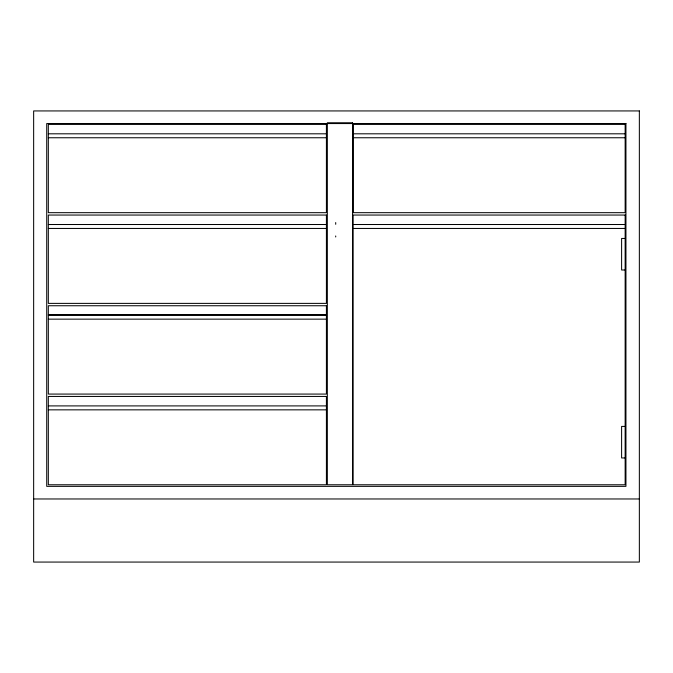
<?xml version="1.0" encoding="UTF-8"?>
<svg xmlns="http://www.w3.org/2000/svg" width="673" height="673" viewBox="0 0 673 673"><rect width="100%" height="100%" fill="white"/><g stroke="black" fill="none" stroke-linecap="round" stroke-linejoin="round"><path stroke-width="1.01" d="M48.321 133.809L326.413 133.809M353.367 133.809L625.15 133.809M48.321 137.755L326.413 137.755M353.367 137.755L625.15 137.755M48.321 224.513L326.413 224.513M353.064 224.513L625.15 224.513M48.321 228.45L326.413 228.45M353.064 228.45L625.15 228.45M625.15 238.452L621.608 238.452L621.608 269.999L625.15 269.999M48.321 314.745L326.413 314.745M48.321 315.208L326.413 315.208M48.321 319.153L326.413 319.153M48.321 405.903L326.413 405.903M48.321 409.849L326.413 409.849M625.15 426.413L621.608 426.413L621.608 457.96L625.15 457.96M33.65 498.971L639.35 498.971M335.709 222.561L335.709 224.294M335.709 235.971L335.709 236.972M639.35 110.936L33.65 110.936L33.65 562.064L639.35 562.064L639.35 110.936M352.576 122.772L327.339 122.772L327.339 484.77L352.576 484.77L352.576 122.772M625.94 123.563L46.723 123.563L46.723 486.352L625.94 486.352L625.94 123.563M326.413 124.345L48.321 124.345L48.321 212.676L326.413 212.676L326.413 124.345M625.15 124.345L353.367 124.345L353.367 212.676L625.15 212.676L625.15 124.345M326.413 215.049L48.321 215.049L48.321 303.38L326.413 303.38L326.413 215.049M625.15 215.049L353.064 215.049L353.064 484.77L625.15 484.77L625.15 215.049M326.413 305.744L48.321 305.744L48.321 394.075L326.413 394.075L326.413 305.744M326.413 396.439L48.321 396.439L48.321 484.77L326.413 484.77L326.413 396.439"/></g></svg>
